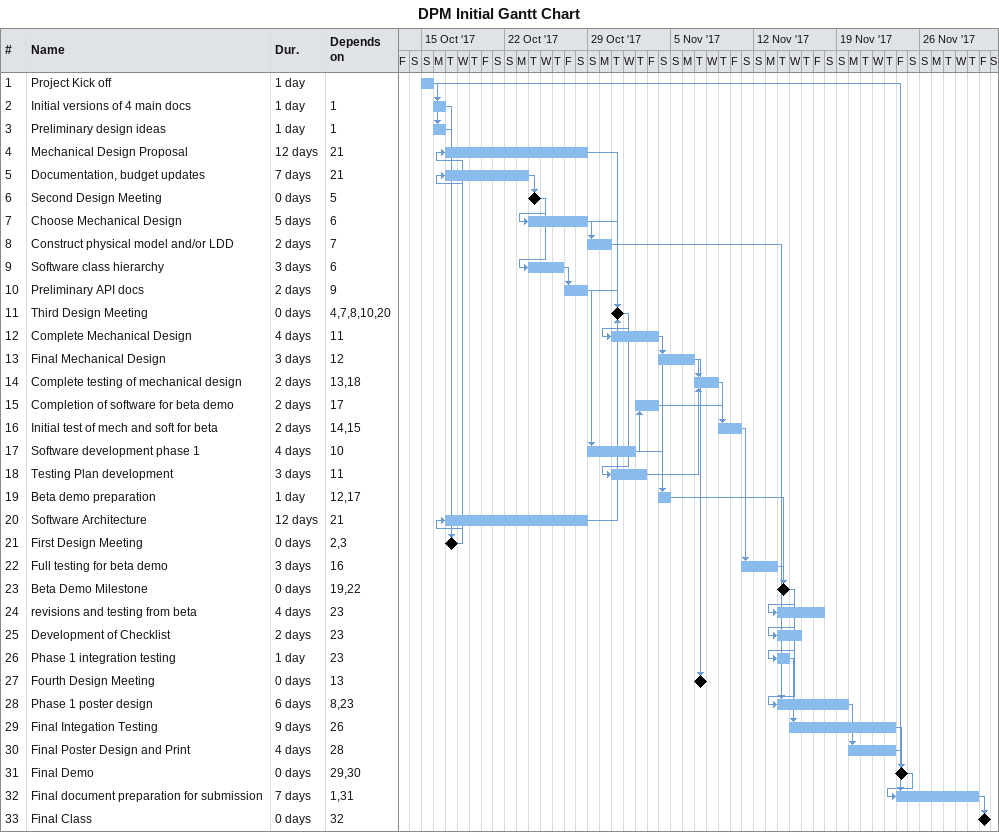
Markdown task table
DPM Initial Gantt Chart

| ID | Task | Duration | Start | Finish | Predecessors |
|---|---|---|---|---|---|
| 1 | Project Kick off | 1d | 2017-10-15 | 2017-10-15 |  |
| 2 | Initial versions of 4 main docs | 1d | 2017-10-16 | 2017-10-16 | 1 |
| 3 | Preliminary design ideas | 1d | 2017-10-16 | 2017-10-16 | 1 |
| 4 | Mechanical Design Proposal | 12d | 2017-10-17 | 2017-10-28 | 21 |
| 5 | Documentation, budget updates | 7d | 2017-10-17 | 2017-10-23 | 21 |
| 6 | Second Design Meeting | 0d | 2017-10-24 | 2017-10-24 | 5 |
| 7 | Choose Mechanical Design | 5d | 2017-10-24 | 2017-10-28 | 6 |
| 8 | Construct physical model and/or LDD | 2d | 2017-10-29 | 2017-10-30 | 7 |
| 9 | Software class hierarchy | 3d | 2017-10-24 | 2017-10-26 | 6 |
| 10 | Preliminary API docs | 2d | 2017-10-27 | 2017-10-28 | 9 |
| 11 | Third Design Meeting | 0d | 2017-10-31 | 2017-10-31 | 4, 7, 8, 10, 20 |
| 12 | Complete Mechanical Design | 4d | 2017-10-31 | 2017-11-03 | 11 |
| 13 | Final Mechanical Design | 3d | 2017-11-04 | 2017-11-06 | 12 |
| 14 | Complete testing of mechanical design | 2d | 2017-11-07 | 2017-11-08 | 13, 18 |
| 15 | Completion of software for beta demo | 2d | 2017-11-02 | 2017-11-03 | 17 |
| 16 | Initial test of mech and soft for beta | 2d | 2017-11-09 | 2017-11-10 | 14, 15 |
| 17 | Software development phase 1 | 4d | 2017-10-29 | 2017-11-01 | 10 |
| 18 | Testing Plan development | 3d | 2017-10-31 | 2017-11-02 | 11 |
| 19 | Beta demo preparation | 1d | 2017-11-04 | 2017-11-04 | 12, 17 |
| 20 | Software Architecture | 12d | 2017-10-17 | 2017-10-28 | 21 |
| 21 | First Design Meeting | 0d | 2017-10-17 | 2017-10-17 | 2, 3 |
| 22 | Full testing for beta demo | 3d | 2017-11-11 | 2017-11-13 | 16 |
| 23 | Beta Demo Milestone | 0d | 2017-11-14 | 2017-11-14 | 19, 22 |
| 24 | revisions and testing from beta | 4d | 2017-11-14 | 2017-11-17 | 23 |
| 25 | Development of Checklist | 2d | 2017-11-14 | 2017-11-15 | 23 |
| 26 | Phase 1 integration testing | 1d | 2017-11-14 | 2017-11-14 | 23 |
| 27 | Fourth Design Meeting | 0d | 2017-11-07 | 2017-11-07 | 13 |
| 28 | Phase 1 poster design | 6d | 2017-11-14 | 2017-11-19 | 8, 23 |
| 29 | Final Integation Testing | 9d | 2017-11-15 | 2017-11-23 | 26 |
| 30 | Final Poster Design and Print | 4d | 2017-11-20 | 2017-11-23 | 28 |
| 31 | Final Demo | 0d | 2017-11-24 | 2017-11-24 | 29, 30 |
| 32 | Final document preparation for submission | 7d | 2017-11-24 | 2017-11-30 | 1, 31 |
| 33 | Final Class | 0d | 2017-12-01 | 2017-12-01 | 32 |
